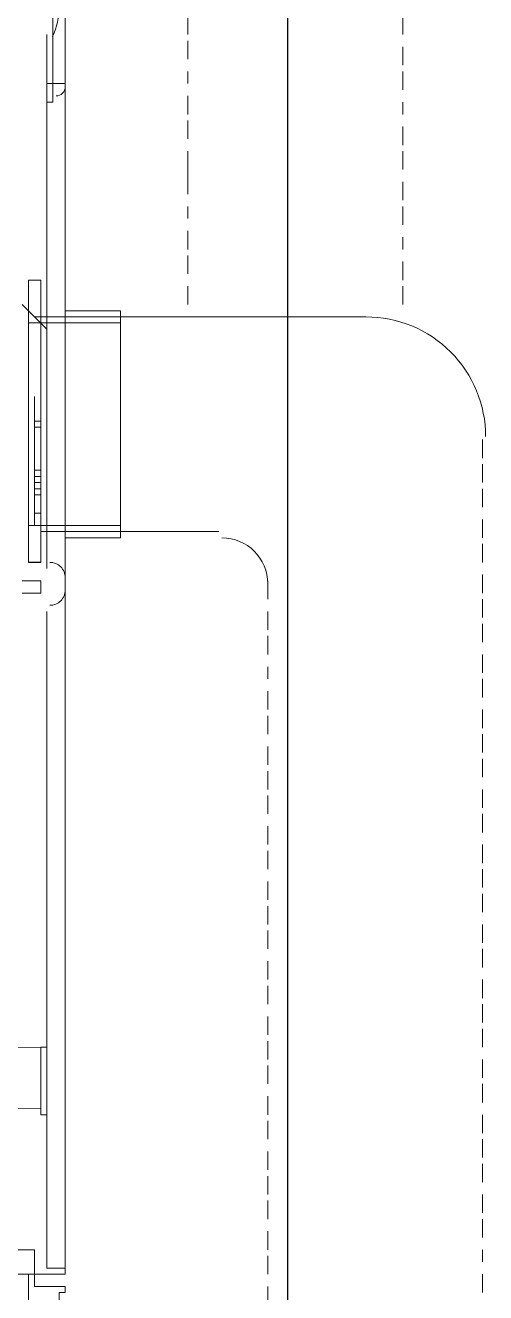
# Model space of a CAD drawing. Header units: millimetres. Extents: x 42 to 552, y 43 to 535.
# Drawn here: x 475.0458 to 475.1417, y 496.2602 to 496.5244 of the extents above; entities that cross this region are included whole.
import ezdxf

# ---------------------------------------------------------------- set-up
doc = ezdxf.new("R2010")
doc.units = ezdxf.units.MM
doc.header["$LTSCALE"] = 0.75
doc.header["$MEASUREMENT"] = 0
doc.layers.add('PDF_0', color=7, linetype='Continuous')
doc.layers.add('PENA_05', color=5, linetype='Continuous')

msp = doc.modelspace()

# ---------------------------------------------------------------- linework, layer by layer
at = {"layer": 'PDF_0', "lineweight": 18}
for points in [[(475.0540717815711, 496.6786376766864), (475.0540717815711, 496.5122777173518), (475.0515123975811, 496.5122777173518), (475.0515123975811, 496.6786376766864)], [(475.0540717815711, 496.4175805097306), (475.065589009525, 496.4175805097306), (475.065589009525, 496.4649291135412), (475.0540717815711, 496.4649291135412)], [(475.0476733215964, 496.4406149656385), (475.0489530135915, 496.4406149656385)]]:
    msp.add_lwpolyline(points, close=True, dxfattribs=at)
for points in [[(475.0796656214684, 496.5263543292959), (475.0796656214684, 496.5225152533113)], [(475.1244548412892, 496.5263543292959), (475.1244548412892, 496.5225152533111)], [(475.050232705586, 496.5225152533109), (475.050232705586, 496.4111820497563)], [(475.0796656214684, 496.5212355613163), (475.0796656214684, 496.5173964853317)], [(475.1244548412892, 496.5199558693215), (475.1244548412892, 496.5161167933369)], [(475.0796656214684, 496.5148371013421), (475.0796656214684, 496.5122777173523)], [(475.1244548412892, 496.5148371013419), (475.1244548412892, 496.5109980253573)], [(475.0515123975811, 496.5122777173518), (475.050232705586, 496.5122777173518)], [(475.0540717815711, 496.5122777173518), (475.0540717815711, 496.510998025357), (475.0540717815711, 496.4086226657665), (475.0540717815711, 496.4060632817767), (475.0540717815711, 496.2652971623398)], [(475.0796656214684, 496.5097183333625), (475.0796656214684, 496.5058792573778)], [(475.050232705586, 496.5084386413672), (475.0515123975811, 496.5084386413672)], [(475.1244548412892, 496.5084386413677), (475.1244548412892, 496.5058792573778)], [(475.0796656214684, 496.5045995653828), (475.0796656214684, 496.5007604893982)], [(475.1244548412892, 496.503319873388), (475.1244548412892, 496.4994807974034)], [(475.0796656214684, 496.4982011054086), (475.0796656214684, 496.494362029424)], [(475.1244548412892, 496.4982011054084), (475.1244548412892, 496.4943620294238)], [(475.0796656214684, 496.4943620294238), (475.0796656214684, 496.4905229534392)], [(475.0796656214684, 496.493082337429), (475.0796656214684, 496.4892432614444)], [(475.1244548412892, 496.4918026454342), (475.1244548412892, 496.4879635694496)], [(475.0796656214684, 496.4866838774545), (475.0796656214684, 496.4841244934647)], [(475.1244548412892, 496.4866838774545), (475.1244548412892, 496.4828448014699)], [(475.0796656214684, 496.4815651094751), (475.0796656214684, 496.4777260334905)], [(475.1244548412892, 496.4802854174801), (475.1244548412892, 496.4777260334903)], [(475.0796656214684, 496.4764463414955), (475.0796656214684, 496.4726072655109)], [(475.1244548412892, 496.4751666495007), (475.1244548412892, 496.4713275735161)], [(475.0463936296019, 496.4124617417511), (475.0463936296019, 496.4713275735156), (475.0489530135915, 496.4713275735156), (475.0489530135915, 496.4124617417511)], [(475.0796656214684, 496.4700478815211), (475.0796656214684, 496.4662088055364)], [(475.1244548412892, 496.4700478815211), (475.1244548412892, 496.4662088055364)], [(475.050232705586, 496.4610900375566), (475.0451139376069, 496.4662088055362)], [(475.065589009525, 496.4623697295514), (475.0463936296019, 496.4623697295514)], [(475.11677668932, 496.4636494215464), (475.065589009525, 496.4636494215464), (475.0489530135915, 496.4636494215464), (475.0476733215964, 496.4636494215464)], [(475.0476733215964, 496.4470134256129), (475.0476733215964, 496.4444540416231), (475.0476733215964, 496.4226992777102), (475.0476733215964, 496.4201398937204), (475.0489530135915, 496.4201398937204)], [(475.0476733215964, 496.4457337336181), (475.0476733215964, 496.4457337336181)], [(475.0489530135915, 496.4418946576335), (475.0476733215964, 496.4418946576335)], [(475.0476733215964, 496.4406149656385), (475.0476733215964, 496.4406149656385)], [(475.0476733215964, 496.4406149656385), (475.0476733215964, 496.4406149656385)], [(475.0476733215964, 496.4406149656385), (475.0476733215964, 496.4406149656385)], [(475.0476733215964, 496.4406149656385), (475.0489530135915, 496.4406149656385)], [(475.0476733215964, 496.4380555816487), (475.0476733215964, 496.4380555816487)], [(475.1410908372227, 496.4380555816489), (475.1410908372227, 496.434216505664)], [(475.0476733215964, 496.4354961976591), (475.0476733215964, 496.4354961976591)], [(475.0476733215964, 496.4354961976591), (475.0476733215964, 496.4354961976591)], [(475.0476733215964, 496.4354961976591), (475.0476733215964, 496.4354961976591)], [(475.0476733215964, 496.4354961976591), (475.0476733215964, 496.4354961976591)], [(475.0476733215964, 496.4354961976591), (475.0476733215964, 496.4354961976591)], [(475.0476733215964, 496.4354961976591), (475.0476733215964, 496.4354961976591)], [(475.0476733215964, 496.434216505664), (475.0476733215964, 496.434216505664)], [(475.0476733215964, 496.434216505664), (475.0476733215964, 496.434216505664)], [(475.0476733215964, 496.4329368136692), (475.0476733215964, 496.4329368136692)], [(475.0476733215964, 496.4329368136692), (475.0476733215964, 496.4329368136692)], [(475.0476733215964, 496.4329368136692), (475.0476733215964, 496.4329368136692)], [(475.0476733215964, 496.4329368136692), (475.0476733215964, 496.4329368136692)], [(475.1410908372227, 496.4329368136692), (475.1410908372227, 496.4290977376846)], [(475.0476733215964, 496.4316571216744), (475.0476733215964, 496.4316571216744)], [(475.0476733215964, 496.4316571216744), (475.0476733215964, 496.4316571216744)], [(475.0476733215964, 496.4316571216744), (475.0489530135915, 496.4316571216744)], [(475.0476733215964, 496.4316571216744), (475.0476733215964, 496.4316571216744)], [(475.0476733215964, 496.4303774296794), (475.0476733215964, 496.4303774296794)], [(475.0476733215964, 496.4303774296794), (475.0476733215964, 496.4303774296794)], [(475.0476733215964, 496.4303774296794), (475.0476733215964, 496.4303774296794)], [(475.0489530135915, 496.4226992777102), (475.0476733215964, 496.4226992777102), (475.0476733215964, 496.423978969705), (475.0476733215964, 496.4252586617), (475.0476733215964, 496.4265383536948), (475.0476733215964, 496.4278180456896), (475.0476733215964, 496.4290977376846), (475.0476733215964, 496.4303774296794), (475.0489530135915, 496.4303774296794)], [(475.0476733215964, 496.4303774296794), (475.0476733215964, 496.4303774296794)], [(475.0476733215964, 496.4303774296794), (475.0476733215964, 496.4303774296794)], [(475.0476733215964, 496.4303774296794), (475.0476733215964, 496.4303774296794)], [(475.0476733215964, 496.4303774296794), (475.0476733215964, 496.4303774296794)], [(475.0476733215964, 496.4303774296794), (475.0476733215964, 496.4303774296794)], [(475.0476733215964, 496.4303774296794), (475.0476733215964, 496.4303774296794)], [(475.0476733215964, 496.4303774296794), (475.0476733215964, 496.4303774296794)], [(475.0476733215964, 496.4290977376846), (475.0476733215964, 496.4290977376846)], [(475.0476733215964, 496.4290977376846), (475.0476733215964, 496.4290977376846)], [(475.0476733215964, 496.4290977376846), (475.0476733215964, 496.4290977376846)], [(475.0476733215964, 496.4290977376846), (475.0476733215964, 496.4290977376846)], [(475.0476733215964, 496.4290977376846), (475.0476733215964, 496.4290977376846)], [(475.0476733215964, 496.4290977376846), (475.0476733215964, 496.4290977376846)], [(475.0476733215964, 496.4290977376846), (475.0476733215964, 496.4290977376846)], [(475.0476733215964, 496.4290977376846), (475.0476733215964, 496.4290977376846)], [(475.0476733215964, 496.4290977376846), (475.0476733215964, 496.4290977376846)], [(475.0476733215964, 496.4290977376846), (475.0476733215964, 496.4290977376846)], [(475.0476733215964, 496.4290977376846), (475.0476733215964, 496.4290977376846)], [(475.0476733215964, 496.4290977376846), (475.0476733215964, 496.4290977376846)], [(475.0476733215964, 496.4290977376846), (475.0476733215964, 496.4290977376846)], [(475.0476733215964, 496.4290977376846), (475.0489530135915, 496.4290977376846)], [(475.0476733215964, 496.4290977376846), (475.0476733215964, 496.4290977376846)], [(475.0476733215964, 496.4278180456896), (475.0476733215964, 496.4278180456896)], [(475.0476733215964, 496.4278180456896), (475.0476733215964, 496.4278180456896)], [(475.0476733215964, 496.4278180456896), (475.0476733215964, 496.4278180456896)], [(475.0476733215964, 496.4278180456896), (475.0476733215964, 496.4278180456896)], [(475.0476733215964, 496.4278180456896), (475.0476733215964, 496.4278180456896)], [(475.0476733215964, 496.4278180456896), (475.0476733215964, 496.4278180456896)], [(475.0476733215964, 496.4278180456896), (475.0476733215964, 496.4278180456896)], [(475.0476733215964, 496.4278180456896), (475.0476733215964, 496.4278180456896)], [(475.0476733215964, 496.4278180456896), (475.0476733215964, 496.4278180456896)], [(475.0476733215964, 496.4278180456896), (475.0476733215964, 496.4278180456896)], [(475.0476733215964, 496.4278180456896), (475.0476733215964, 496.4278180456896)], [(475.0476733215964, 496.4278180456896), (475.0476733215964, 496.4278180456896)], [(475.0489530135915, 496.4278180456896), (475.0476733215964, 496.4278180456896)], [(475.0476733215964, 496.4278180456896), (475.0476733215964, 496.4278180456896)], [(475.1410908372227, 496.4278180456898), (475.1410908372227, 496.4239789697052)], [(475.0476733215964, 496.4265383536948), (475.0476733215964, 496.4265383536948)], [(475.0476733215964, 496.4265383536948), (475.0476733215964, 496.4265383536948)], [(475.0476733215964, 496.4265383536948), (475.0476733215964, 496.4265383536948)], [(475.0476733215964, 496.4201398937204), (475.0476733215964, 496.4214195857152), (475.0476733215964, 496.4226992777102), (475.0476733215964, 496.4265383536948)], [(475.0476733215964, 496.4265383536948), (475.0476733215964, 496.4265383536948)], [(475.0476733215964, 496.4265383536948), (475.0476733215964, 496.4265383536948)], [(475.0476733215964, 496.4265383536948), (475.0476733215964, 496.4265383536948)], [(475.0476733215964, 496.4265383536948), (475.0476733215964, 496.4265383536948)], [(475.0476733215964, 496.4265383536948), (475.0476733215964, 496.4265383536948)], [(475.0476733215964, 496.4265383536948), (475.0476733215964, 496.4265383536948)], [(475.0476733215964, 496.4265383536948), (475.0476733215964, 496.4265383536948)], [(475.0476733215964, 496.4265383536948), (475.0476733215964, 496.4265383536948)], [(475.0476733215964, 496.4265383536948), (475.0476733215964, 496.4265383536948)], [(475.0476733215964, 496.4265383536948), (475.0476733215964, 496.4265383536948)], [(475.0476733215964, 496.4265383536948), (475.0476733215964, 496.4265383536948)], [(475.0476733215964, 496.4265383536948), (475.0476733215964, 496.4265383536948)], [(475.0476733215964, 496.4265383536948), (475.0476733215964, 496.4265383536948)], [(475.0476733215964, 496.4265383536948), (475.0489530135915, 496.4265383536948), (475.0476733215964, 496.4265383536948)], [(475.0476733215964, 496.4265383536948), (475.0476733215964, 496.4265383536948)], [(475.0476733215964, 496.4252586617), (475.0476733215964, 496.4252586617)], [(475.0476733215964, 496.4252586617), (475.0476733215964, 496.4252586617)], [(475.0476733215964, 496.4252586617), (475.0476733215964, 496.4252586617)], [(475.0476733215964, 496.4252586617), (475.0476733215964, 496.4252586617)], [(475.0476733215964, 496.4252586617), (475.0476733215964, 496.4252586617)], [(475.0476733215964, 496.4252586617), (475.0476733215964, 496.4252586617)], [(475.0476733215964, 496.4252586617), (475.0476733215964, 496.4252586617)], [(475.0476733215964, 496.4252586617), (475.0476733215964, 496.4252586617)], [(475.0476733215964, 496.423978969705), (475.0476733215964, 496.423978969705)], [(475.0476733215964, 496.423978969705), (475.0476733215964, 496.423978969705)], [(475.0476733215964, 496.423978969705), (475.0476733215964, 496.423978969705)], [(475.0476733215964, 496.423978969705), (475.0476733215964, 496.423978969705)], [(475.0476733215964, 496.423978969705), (475.0476733215964, 496.423978969705)], [(475.0476733215964, 496.423978969705), (475.0476733215964, 496.423978969705)], [(475.0476733215964, 496.423978969705), (475.0476733215964, 496.423978969705)], [(475.0476733215964, 496.423978969705), (475.0476733215964, 496.423978969705)], [(475.0476733215964, 496.423978969705), (475.0476733215964, 496.423978969705)], [(475.0476733215964, 496.423978969705), (475.0476733215964, 496.423978969705)], [(475.0476733215964, 496.4226992777102), (475.0476733215964, 496.4226992777102)], [(475.0476733215964, 496.4226992777102), (475.0476733215964, 496.4226992777102)], [(475.0476733215964, 496.4226992777102), (475.0476733215964, 496.4226992777102)], [(475.0476733215964, 496.4226992777102), (475.0476733215964, 496.4226992777102)], [(475.0476733215964, 496.4226992777102), (475.0476733215964, 496.4226992777102)], [(475.0476733215964, 496.4226992777102), (475.0476733215964, 496.4226992777102)], [(475.0476733215964, 496.4226992777102), (475.0476733215964, 496.4226992777102)], [(475.0476733215964, 496.4226992777102), (475.0476733215964, 496.4226992777102)], [(475.0476733215964, 496.4226992777102), (475.0476733215964, 496.4226992777102)], [(475.0476733215964, 496.4226992777102), (475.0476733215964, 496.4226992777102)], [(475.0476733215964, 496.4226992777102), (475.0476733215964, 496.4226992777102)], [(475.0476733215964, 496.4226992777102), (475.0476733215964, 496.4226992777102)], [(475.0476733215964, 496.4226992777102), (475.0476733215964, 496.4226992777102)], [(475.0476733215964, 496.4226992777102), (475.0476733215964, 496.4226992777102)], [(475.0476733215964, 496.4226992777102), (475.0476733215964, 496.4226992777102)], [(475.0476733215964, 496.4226992777102), (475.0476733215964, 496.4226992777102)], [(475.0476733215964, 496.4226992777102), (475.0476733215964, 496.4226992777102)], [(475.0476733215964, 496.4226992777102), (475.0476733215964, 496.4226992777102)], [(475.065589009525, 496.4201398937204), (475.0463936296019, 496.4201398937204)], [(475.0476733215964, 496.4214195857152), (475.0476733215964, 496.4214195857152)], [(475.0476733215964, 496.4214195857152), (475.0476733215964, 496.4214195857152)], [(475.0476733215964, 496.4214195857152), (475.0476733215964, 496.4214195857152)], [(475.0476733215964, 496.4214195857152), (475.0476733215964, 496.4214195857152)], [(475.0476733215964, 496.4214195857152), (475.0476733215964, 496.4214195857152)], [(475.0476733215964, 496.4214195857152), (475.0476733215964, 496.4214195857152)], [(475.0476733215964, 496.4214195857152), (475.0476733215964, 496.4214195857152)], [(475.0476733215964, 496.4214195857152), (475.0476733215964, 496.4214195857152)], [(475.0476733215964, 496.4214195857152), (475.0476733215964, 496.4214195857152)], [(475.0476733215964, 496.4214195857152), (475.0476733215964, 496.4214195857152)], [(475.0476733215964, 496.4214195857152), (475.0476733215964, 496.4214195857152)], [(475.0476733215964, 496.4214195857152), (475.0476733215964, 496.4214195857152)], [(475.0476733215964, 496.4214195857152), (475.0476733215964, 496.4214195857152)], [(475.0476733215964, 496.4214195857152), (475.0476733215964, 496.4214195857152)], [(475.0476733215964, 496.4214195857152), (475.0476733215964, 496.4214195857152)], [(475.0476733215964, 496.4214195857152), (475.0476733215964, 496.4214195857152)], [(475.0476733215964, 496.4214195857152), (475.0476733215964, 496.4214195857152)], [(475.0476733215964, 496.4214195857152), (475.0476733215964, 496.4214195857152)], [(475.0476733215964, 496.4214195857152), (475.0476733215964, 496.4214195857152)], [(475.0476733215964, 496.4214195857152), (475.0476733215964, 496.4214195857152)], [(475.0476733215964, 496.4214195857152), (475.0476733215964, 496.4214195857152)], [(475.0476733215964, 496.4214195857152), (475.0476733215964, 496.4214195857152)], [(475.0476733215964, 496.4214195857152), (475.0476733215964, 496.4214195857152)], [(475.0476733215964, 496.4214195857152), (475.0476733215964, 496.4214195857152)], [(475.0476733215964, 496.4214195857152), (475.0476733215964, 496.4214195857152)], [(475.0476733215964, 496.4214195857152), (475.0476733215964, 496.4214195857152)], [(475.0476733215964, 496.4201398937204), (475.0476733215964, 496.4201398937204)], [(475.0476733215964, 496.4201398937204), (475.0476733215964, 496.4201398937204)], [(475.0476733215964, 496.4201398937204), (475.0476733215964, 496.4201398937204)], [(475.0476733215964, 496.4201398937204), (475.0476733215964, 496.4201398937204)], [(475.0476733215964, 496.4201398937204), (475.0476733215964, 496.4201398937204)], [(475.0476733215964, 496.4201398937204), (475.0476733215964, 496.4201398937204)], [(475.0476733215964, 496.4201398937204), (475.0476733215964, 496.4201398937204)], [(475.0476733215964, 496.4201398937204), (475.0476733215964, 496.4201398937204)], [(475.0476733215964, 496.4201398937204), (475.0476733215964, 496.4201398937204)], [(475.0476733215964, 496.4201398937204), (475.0476733215964, 496.4201398937204)], [(475.0476733215964, 496.4201398937204), (475.0476733215964, 496.4201398937204)], [(475.0476733215964, 496.4201398937204), (475.0476733215964, 496.4201398937204)], [(475.1410908372227, 496.4214195857154), (475.1410908372227, 496.4175805097308)], [(475.0489530135915, 496.4188602017256), (475.065589009525, 496.4188602017256), (475.0860640814431, 496.4188602017256)], [(475.1410908372227, 496.4163008177358), (475.1410908372227, 496.4124617417511)], [(475.0451139376069, 496.4060632817767), (475.0489530135915, 496.4060632817767), (475.0489530135915, 496.4086226657665), (475.0451139376069, 496.4086226657665)], [(475.0963016174019, 496.4086226657665), (475.0963016174019, 496.4047835897819)], [(475.1410908372227, 496.4099023577613), (475.1410908372227, 496.4060632817767)], [(475.1410908372227, 496.4047835897819), (475.1410908372227, 496.4009445137973)], [(475.050232705586, 496.4022242057921), (475.050232705586, 496.3113660741554), (475.0489530135915, 496.3113660741554), (474.9312213500625, 496.3100863821606)], [(475.0963016174019, 496.4022242057921), (475.0963016174019, 496.3983851298075)], [(475.1410908372227, 496.3996648218025), (475.1410908372227, 496.3958257458177)], [(475.0963016174019, 496.3971054378127), (475.0963016174019, 496.3932663618281)], [(475.1410908372227, 496.3932663618281), (475.1410908372227, 496.3894272858432)], [(475.0963016174019, 496.3907069778382), (475.0963016174019, 496.3881475938484)], [(475.1410908372227, 496.3881475938484), (475.1410908372227, 496.3843085178638)], [(475.0963016174019, 496.3855882098586), (475.0963016174019, 496.381749133874)], [(475.0963016174019, 496.3804694418792), (475.0963016174019, 496.3766303658946)], [(475.1410908372227, 496.381749133874), (475.1410908372227, 496.3779100578894)], [(475.1410908372227, 496.3766303658946), (475.1410908372227, 496.3727912899097)], [(475.0963016174019, 496.3740709819048), (475.0963016174019, 496.3702319059201)], [(475.1410908372227, 496.3715115979149), (475.1410908372227, 496.3676725219303)], [(475.0963016174019, 496.3689522139254), (475.0963016174019, 496.3651131379405)], [(475.0963016174019, 496.3638334459457), (475.0963016174019, 496.3599943699611)], [(475.1410908372227, 496.3651131379405), (475.1410908372227, 496.3612740619559)], [(475.1410908372227, 496.3599943699611), (475.1410908372227, 496.3561552939765)], [(475.0963016174019, 496.3574349859713), (475.0963016174019, 496.3535959099867)], [(475.1410908372227, 496.3535959099867), (475.1410908372227, 496.3497568340021)], [(475.0963016174019, 496.3523162179919), (475.0963016174019, 496.348477142007)], [(475.1410908372227, 496.348477142007), (475.1410908372227, 496.3446380660224)], [(475.0963016174019, 496.3459177580174), (475.0963016174019, 496.3420786820328)], [(475.1410908372227, 496.3433583740276), (475.1410908372227, 496.339519298043)], [(475.0963016174019, 496.3407989900378), (475.0963016174019, 496.3369599140532)], [(475.0963016174019, 496.3356802220584), (475.0963016174019, 496.3318411460738)], [(475.1410908372227, 496.3369599140532), (475.1410908372227, 496.3331208380686)], [(475.1410908372227, 496.3318411460735), (475.1410908372227, 496.3280020700889)], [(475.0963016174019, 496.329281762084), (475.0963016174019, 496.3254426860993)], [(475.0963016174019, 496.3241629941043), (475.0963016174019, 496.3203239181197)], [(475.1410908372227, 496.3254426860993), (475.1410908372227, 496.3216036101147)], [(475.1410908372227, 496.3203239181197), (475.1410908372227, 496.3164848421351)], [(475.0963016174019, 496.3177645341299), (475.0963016174019, 496.3139254581453)], [(475.1410908372227, 496.3152051501403), (475.1410908372227, 496.3113660741554)], [(475.0489530135915, 496.2985691542066), (475.0489530135915, 496.3113660741554)], [(475.050232705586, 496.2972894622118), (475.050232705586, 496.3113660741554)], [(475.0963016174019, 496.3126457661505), (475.0963016174019, 496.3088066901659)], [(475.1410908372227, 496.3088066901659), (475.1410908372227, 496.3049676141812)], [(475.0963016174019, 496.3075269981711), (475.0963016174019, 496.3036879221862)], [(475.1410908372227, 496.3036879221862), (475.1410908372227, 496.2998488462016)], [(475.0963016174019, 496.3011285381964), (475.0963016174019, 496.297289462212)], [(474.9312213500625, 496.2998488462016), (475.0489530135915, 496.2985691542066), (475.0489530135915, 496.2972894622118), (475.050232705586, 496.2972894622118), (475.050232705586, 496.2652971623398), (475.0540717815711, 496.2652971623398), (475.0540717815711, 496.264017470345), (475.0476733215964, 496.264017470345), (475.0476733215964, 496.2691362383244), (474.9069072021598, 496.2691362383244)], [(475.0963016174019, 496.296009770217), (475.0963016174019, 496.2921706942324)], [(475.1410908372227, 496.297289462212), (475.1410908372227, 496.2934503862272)], [(475.1410908372227, 496.2921706942324), (475.1410908372227, 496.2883316182478)], [(475.0963016174019, 496.2896113102425), (475.0963016174019, 496.2857722342579)], [(475.1410908372227, 496.2870519262527), (475.1410908372227, 496.2832128502681)], [(475.0963016174019, 496.2844925422631), (475.0963016174019, 496.2806534662785)], [(475.0963016174019, 496.2793737742835), (475.0963016174019, 496.2755346982989)], [(475.1410908372227, 496.2806534662785), (475.1410908372227, 496.2768143902937)], [(475.1410908372227, 496.2755346982989), (475.1410908372227, 496.2716956223143)], [(475.0963016174019, 496.2729753143091), (475.0963016174019, 496.2691362383244)], [(475.1410908372227, 496.2691362383244), (475.1410908372227, 496.2665768543346)], [(475.0963016174019, 496.2678565463297), (475.0963016174019, 496.264017470345)], [(475.0451139376069, 496.2461017824165), (474.9043478181698, 496.2473814744116), (474.9043478181698, 496.2588987023654), (474.8889915142313, 496.2588987023654), (474.8889915142313, 496.2473814744116), (474.8864321302417, 496.2473814744116), (474.8864321302417, 496.2614580863552), (474.9081868941544, 496.2614580863552), (474.9081868941544, 496.264017470345), (474.9094665861494, 496.264017470345), (474.9107462781444, 496.252500242391), (475.0463936296019, 496.2512205503962), (475.0463936296019, 496.264017470345), (475.0476733215964, 496.264017470345), (475.0476733215964, 496.2614580863552), (475.0540717815711, 496.2614580863552), (475.0540717815711, 496.2601783943602), (475.0527920895761, 496.2601783943602), (475.0527920895761, 496.0131978393482)], [(475.0476733215964, 496.264017470345), (474.9069072021598, 496.264017470345)], [(475.1410908372227, 496.264017470345), (475.1410908372227, 496.2601783943604)], [(475.0963016174019, 496.2614580863552), (475.0963016174019, 496.2576190103706)]]:
    msp.add_lwpolyline(points, dxfattribs=at)
at = {"layer": 'PDF_0', "color": 8, "lineweight": 18, "true_color": 0x808080}
msp.add_lwpolyline([(475.0515123975811, 496.5084386413672), (475.0515123975811, 496.5122777173518)], dxfattribs=at)
at = {"layer": 'PDF_0', "color": 3, "lineweight": 25}
msp.add_lwpolyline([(475.0489530135915, 496.4124617417511), (475.0463936296019, 496.4124617417511)], dxfattribs=at)
at = {"layer": 'PDF_0', "lineweight": 18}
for centre, radius, start, end in [((475.038074452099, 496.5282754906854), 0.01471827741287493, 335.3153352490793, 359.9936803866342), ((475.052151543458, 496.5116385714751), 0.001920238240718566, 270.0208901018873, 359.9791099016301), ((475.1167774222913, 496.4386961606175), 0.02495326093957494, 359.9983170069069, 90.00168299322333), ((475.0867037052249, 496.4079825975535), 0.009597912179726196, 0.001326539859838265, 89.99867346014017), ((475.050873023572, 496.4092632396909), 0.003198758033878826, 359.9915457990361, 90.00845419653453), ((475.0508730235724, 496.4067026557858), 0.003198758033706641, 269.9915457930434, 0.008454199530835824)]:
    msp.add_arc(centre, radius, start, end, dxfattribs=at)
at = {"layer": 'PENA_05', "linetype": 'Continuous'}
msp.add_line((475.1004496348492, 495.5115585973537), (475.1004496348492, 498.1115585973536), dxfattribs=at)

doc.saveas('drawing.dxf')
